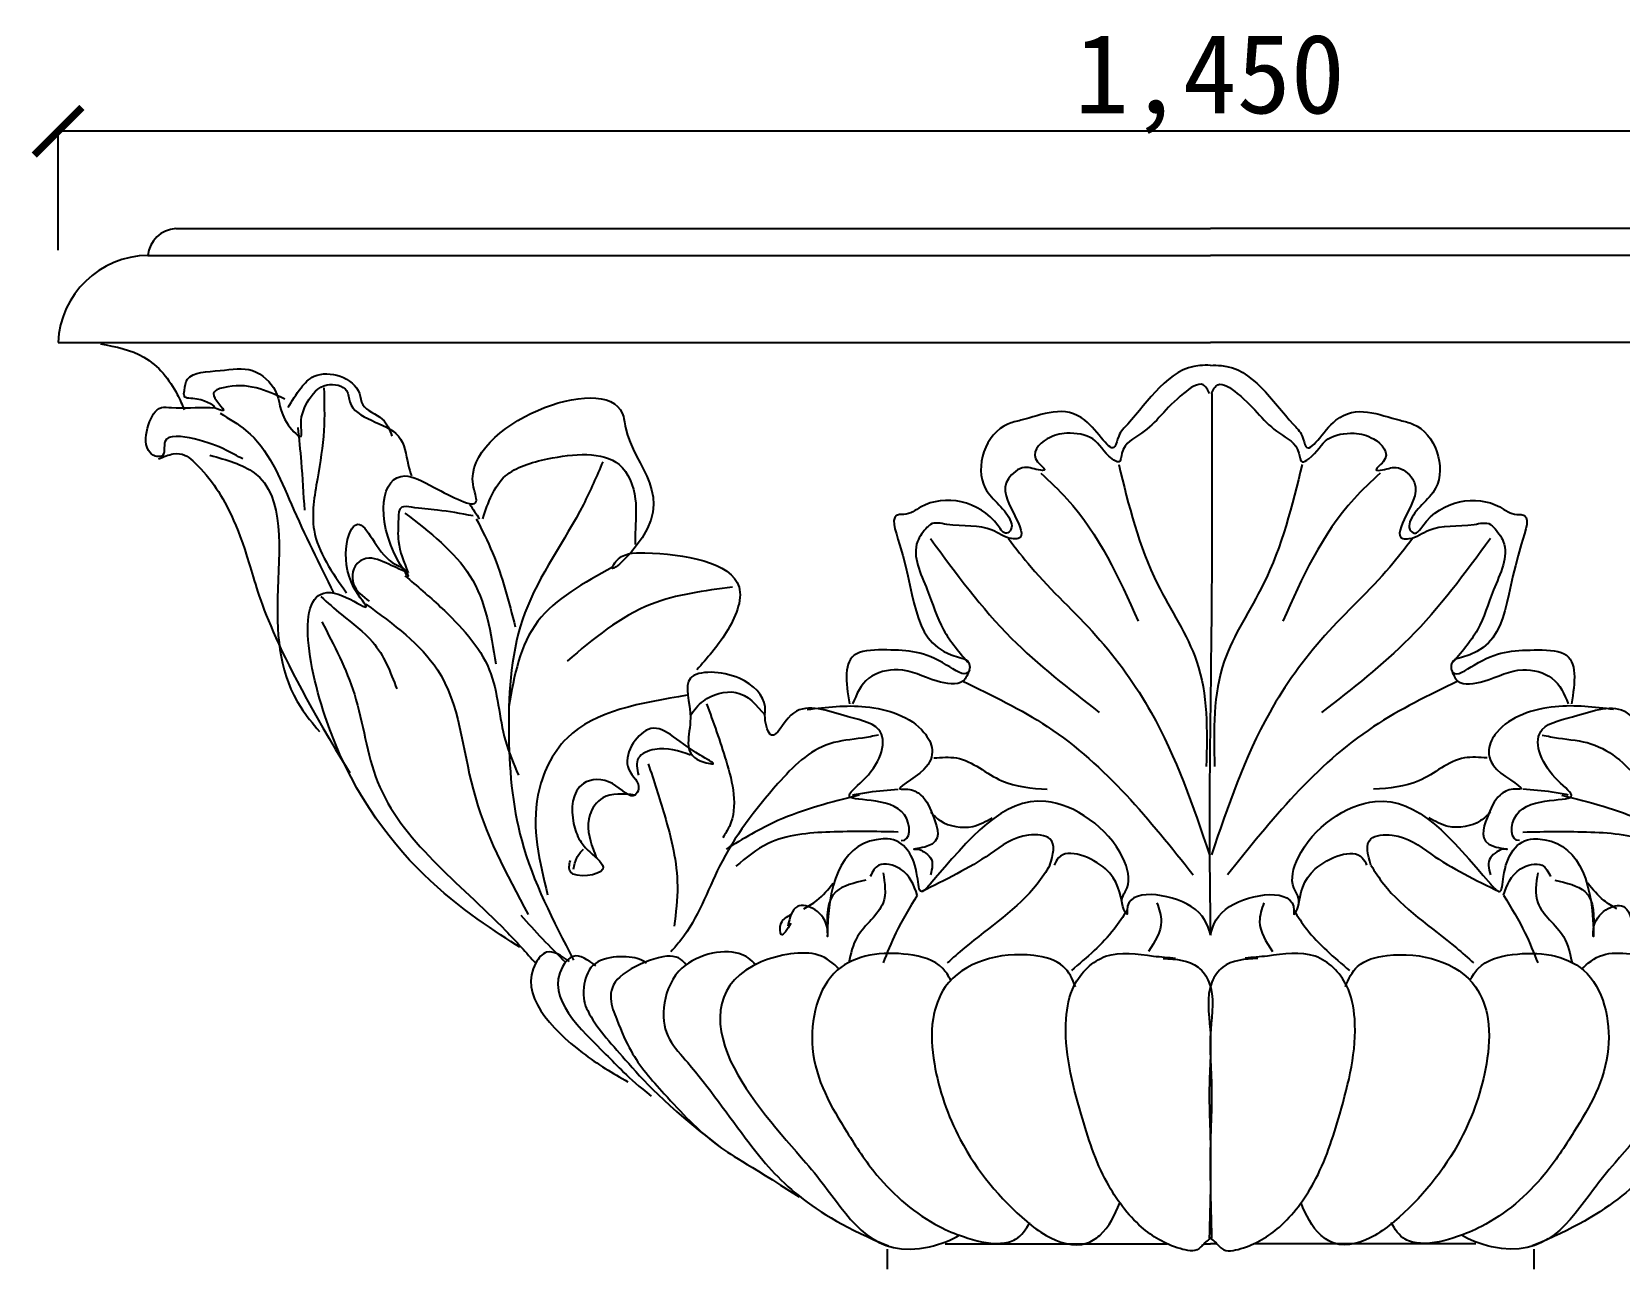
# Model space of a CAD drawing. Extents: x 3172 to 33391, y 13916 to 34175.
# Drawn here: x 6173 to 7172, y 19290 to 20065 of the extents above; entities that cross this region are included whole.
import ezdxf

# ---------------------------------------------------------------- set-up
doc = ezdxf.new("R2010")
doc.units = 0
doc.layers.get('0').update_dxf_attribs({"linetype": 'CONTINUOUS'})
doc.layers.get('DEFPOINTS').update_dxf_attribs({"linetype": 'CONTINUOUS'})
doc.dimstyles.new('ISO-25', dxfattribs={"dimtxt": 2.5, "dimasz": 2.5, "dimexe": 1.25, "dimexo": 0.625, "dimtad": 1, "dimdec": 4, "dimdsep": 46, "dimlunit": 6, "dimtxsty": 'Standard', "dimcen": 2.5, "dimadec": 0, "dimazin": 0, "dimtfac": 1, "dimtdec": 4, "dimtmove": 0, "dimatfit": 3, "dimfxl": 1, "dimtolj": 1, "dimtzin": 0, "dimarcsym": 0})

# ---------------------------------------------------------------- blocks, each defined once
blk = doc.blocks.new('_ARCHTICK')
at = {"color": 0, "linetype": 'ByBlock', "const_width": 0.15}
blk.add_lwpolyline([(-0.5, -0.5), (0.5, 0.5)], dxfattribs=at)
blk = doc.blocks.new('*D219')
at = {"color": 0, "linetype": 'ByBlock'}
for p, q in [((14446.98, 21926.6), (14446.98, 22002.77)), ((15896.98, 22001.52), (14446.98, 22001.52)), ((15896.98, 21926.6), (15896.98, 22002.77))]:
    blk.add_line(p, q, dxfattribs=at)
at = {"layer": 'DEFPOINTS', "color": 0, "linetype": 'ByBlock'}
for p in [(14446.98, 22001.52), (14446.98, 21925.97), (15896.98, 21925.97)]:
    blk.add_point(p, dxfattribs=at)
at = {"color": 0, "linetype": 'ByBlock', "xscale": 30, "yscale": 30, "zscale": 30, "rotation": 180}
blk.add_blockref('_ARCHTICK', (14446.98, 22001.52), dxfattribs=at)
at = {"color": 0, "linetype": 'ByBlock', "xscale": 30, "yscale": 30, "zscale": 30}
blk.add_blockref('_ARCHTICK', (15896.98, 22001.52), dxfattribs=at)
at = {"color": 0, "linetype": 'ByBlock', "insert": (15171.98, 22031.31), "char_height": 50, "attachment_point": 5}
blk.add_mtext('\\A1;1,450', dxfattribs=at)

msp = doc.modelspace()

# ---------------------------------------------------------------- linework, layer by layer
for p, q in [((6263.70522, 19941.47836), (6915.00895, 19941.61846)), ((7566.31269, 19941.47836), (6915.00895, 19941.61846)), ((6246.13308, 19924.63706), (6915.00895, 19924.63706)), ((7583.88483, 19924.63706), (6915.00895, 19924.63706)), ((6189.55758, 19869.82325), (6915.00895, 19869.82325)), ((7640.47732, 19869.82325), (6915.00895, 19869.82325)), ((6711.42012, 19299.24179), (6711.42012, 19286.59115)), ((6748.01815, 19302.54002), (6887.76609, 19302.54002)), ((6911.16075, 19302.54002), (6915.00895, 19302.54002)), ((6911.16075, 19302.54002), (6915.00895, 19302.54002)), ((6918.85716, 19302.54002), (6915.00895, 19302.54002)), ((6918.85716, 19302.54002), (6915.00895, 19302.54002)), ((7081.99976, 19302.54002), (6942.25182, 19302.54002)), ((7118.59779, 19299.24179), (7118.59779, 19286.59115))]:
    msp.add_line(p, q)
for centre, radius, start, end in [((6264.75563, 19922.79437), 18.7135, 93.2177798, 174.34900751), ((6246.9919, 19867.12902), 57.51445, 90.85558526, 177.31503727)]:
    msp.add_arc(centre, radius, start, end)
msp.add_spline([(6216.20389, 19868.99331), (6243.59387, 19860.58926), (6264.58859, 19837.16846), (6268.98272, 19827.4098)], degree=3)
for points, knots in [([(6305.80967, 19796.53859), (6302.35895, 19798.41291), (6292.53368, 19803.74965), (6279.10695, 19808.93489), (6253.1333, 19813.15003), (6258.00391, 19797.699), (6249.64189, 19797.95127), (6243.44549, 19804.99316), (6245.3622, 19816.52689), (6251.29277, 19829.87072), (6267.57184, 19827.91418), (6276.72673, 19829.23491), (6291.52142, 19828.5226), (6277.80959, 19835.90471), (6268.2506, 19833.92547), (6269.26382, 19841.1067), (6270.72928, 19851.38386), (6292.27668, 19851.38925), (6312.35332, 19855.53167), (6330.73986, 19837.77518), (6327.49467, 19824.29627), (6343.84698, 19807.03566), (6341.54022, 19821.5554), (6345.32204, 19831.49845), (6355.72853, 19845.77356), (6372.68396, 19841.81664), (6372.19842, 19821.76621), (6407.00228, 19818.79033), (6408.7037, 19796.45722), (6411.28252, 19788.13712), (6412.01261, 19785.78162)], [0, 0, 0, 0, 9.838417282, 28.012975677, 43.295341969, 51.89343413, 55.268777737, 60.040112693, 75.215603434, 87.378066869, 92.441089513, 112.693172855, 114.380844659, 124.219259979, 131.177350958, 134.549682234, 141.502286714, 159.120813638, 175.99754614, 192.697201372, 214.027608924, 223.570268325, 228.628765239, 244.175101769, 258.489093429, 269.161921776, 276.114526256, 308.522374621, 326.127765352, 333.080369832, 333.080369832, 333.080369832, 333.080369832]), ([(6334.40277, 19828.80953), (6336.8897, 19833.0489), (6341.12197, 19840.26348), (6351.07357, 19850.9157), (6368.24669, 19850.1086), (6380.02451, 19840.89286), (6380.31145, 19827.58786), (6395.20542, 19823.43301), (6398.31974, 19814.84743), (6399.75843, 19810.88123)], [0, 0, 0, 0, 13.597295646, 23.139955048, 36.64133671, 50.955328371, 57.90793285, 71.084259158, 82.397426814, 82.397426814, 82.397426814, 82.397426814]), ([(6480.32459, 19489.17861), (6452.07666, 19507.57034), (6359.37493, 19561.23556), (6336.75428, 19732.94473), (6389.893, 19697.96525), (6363.98573, 19725.20319), (6377.20935, 19776.25166), (6392.51758, 19731.92402), (6407.6502, 19728.2092), (6411.85889, 19719.23474), (6387.77009, 19754.3789), (6394.7298, 19794.84831), (6426.95072, 19778.43334), (6457.84058, 19761.61531), (6434.76463, 19813.87978), (6542.44308, 19855.73536), (6548.84074, 19792.73564), (6585.96794, 19769.92439), (6535.31768, 19722.6564), (6543.12176, 19737.14116), (6574.41097, 19738.55049), (6629.68305, 19728.81632), (6611.28816, 19685.79603), (6598.14973, 19671.08441), (6591.71823, 19663.88281)], [0, 0, 0, 0, 154.898220457, 222.885654733, 236.489124306, 249.939739106, 287.162605419, 317.194186285, 323.277503085, 327.048557891, 336.882834124, 387.580297758, 404.199504654, 427.703372083, 437.960168728, 526.299575416, 534.897662417, 605.897383968, 622.5970392, 626.368094006, 642.377339958, 695.337569762, 723.147993137, 749.816342402, 749.816342402, 749.816342402, 749.816342402]), ([(6915.00895, 19855.38124), (6912.72902, 19855.46639), (6889.7154, 19855.93986), (6873.94638, 19828.87856), (6856.88724, 19812.37391), (6854.12658, 19795.68273), (6832.9352, 19835.60194), (6805.87413, 19822.86404), (6774.51015, 19816.26722), (6762.16464, 19778.4285), (6788.33613, 19764.22864), (6790.41386, 19752.48648), (6785.48089, 19747.90412), (6772.72746, 19770.14335), (6742.38034, 19775.32692), (6725.45859, 19761.13811), (6712.43647, 19762.33362), (6731.83783, 19711.99544), (6726.6368, 19677.41151), (6764.13272, 19670.02864), (6763.25226, 19656.99721), (6738.34461, 19675.18006), (6720.15378, 19676.40396), (6682.50379, 19676.34001), (6685.64871, 19655.81648), (6687.70935, 19642.36886)], [1.108560165, 1.108560165, 1.108560165, 1.108560165, 6.678471765, 57.703157895, 66.271540066, 72.769821321, 94.797806156, 128.19015775, 135.229256294, 174.980470825, 199.045147802, 203.493483754, 206.640335807, 212.934045029, 254.519426647, 264.473321607, 266.699481273, 284.49282508, 358.237972623, 363.214920103, 369.887424031, 381.874168467, 414.285313006, 430.02633594, 459.941830437, 459.941830437, 459.941830437, 459.941830437]), ([(6915.00895, 19855.38124), (6917.28888, 19855.46639), (6940.3025, 19855.93986), (6956.07153, 19828.87856), (6973.13067, 19812.37391), (6975.89132, 19795.68273), (6997.08271, 19835.60194), (7024.14378, 19822.86404), (7055.50776, 19816.26722), (7067.85326, 19778.4285), (7041.68178, 19764.22864), (7039.60404, 19752.48648), (7044.53702, 19747.90412), (7057.29045, 19770.14335), (7087.63757, 19775.32692), (7104.55932, 19761.13811), (7117.58144, 19762.33362), (7098.18008, 19711.99544), (7103.38111, 19677.41151), (7065.88519, 19670.02864), (7066.76565, 19656.99721), (7091.6733, 19675.18006), (7109.86413, 19676.40396), (7147.51412, 19676.34001), (7144.3692, 19655.81648), (7142.30856, 19642.36886)], [1.108560165, 1.108560165, 1.108560165, 1.108560165, 6.678471765, 57.703157895, 66.271540066, 72.769821321, 94.797806156, 128.19015775, 135.229256294, 174.980470825, 199.045147802, 203.493483754, 206.640335807, 212.934045029, 254.519426647, 264.473321607, 266.699481273, 284.49282508, 358.237972623, 363.214920103, 369.887424031, 381.874168467, 414.285313006, 430.02633594, 459.941830437, 459.941830437, 459.941830437, 459.941830437]), ([(6332.36041, 19834.18801), (6320.54915, 19839.62535), (6306.54511, 19846.07213), (6282.34413, 19837.80472), (6298.74705, 19824.51546), (6290.17564, 19827.76728), (6287.42839, 19828.80953)], [0, 0, 0, 0, 32.767453827, 38.850770627, 50.163935046, 55.500345788, 55.500345788, 55.500345788, 55.500345788]), ([(6356.86877, 19841.35933), (6357.1423, 19832.36577), (6357.72797, 19813.10908), (6352.76871, 19783.67512), (6346.37118, 19747.28866), (6362.13575, 19725.02673), (6371.16533, 19712.27562)], [0, 0, 0, 0, 25.292488383, 54.155350864, 84.553221589, 125.307503233, 125.307503233, 125.307503233, 125.307503233]), ([(6914.43422, 19837.77367), (6913.24427, 19840.05149), (6909.83941, 19846.56909), (6888.1057, 19831.18335), (6878.96021, 19815.03714), (6858.92778, 19805.88451), (6858.60633, 19793.12025), (6847.72091, 19799.56435), (6843.99007, 19810.62152), (6825.31408, 19813.81501), (6810.95857, 19809.99052), (6799.36638, 19798.23107), (6812.83024, 19789.11146), (6804.80166, 19789.47284), (6797.34044, 19793.52971), (6781.56166, 19780.30571), (6789.29123, 19766.3596), (6799.13796, 19745.79066), (6786.06075, 19746.29972), (6774.05546, 19756.07581), (6756.0881, 19753.03622), (6740.3621, 19757.19481), (6734.67957, 19751.4536), (6725.0904, 19738.81683), (6737.53307, 19715.0259), (6744.9132, 19688.57906), (6757.23245, 19674.42519), (6763.29926, 19667.45488)], [0, 0, 0, 0, 6.081228124, 17.400467682, 49.627956137, 65.179527328, 70.512131358, 74.285206897, 89.836780984, 103.752955926, 114.425791135, 128.833987404, 134.915215528, 136.602887331, 145.208070627, 156.010685955, 178.189194292, 191.783683171, 195.159026778, 206.478259867, 230.345146221, 238.783512472, 241.169176043, 251.003455999, 280.111982295, 305.181172917, 329.506096614, 329.506096614, 329.506096614, 329.506096614]), ([(6915.58369, 19837.77367), (6916.77364, 19840.05149), (6920.1785, 19846.56909), (6941.9122, 19831.18335), (6951.05769, 19815.03714), (6971.09013, 19805.88451), (6971.41158, 19793.12025), (6982.29699, 19799.56435), (6986.02784, 19810.62152), (7004.70383, 19813.81501), (7019.05934, 19809.99052), (7030.65152, 19798.23107), (7017.18766, 19789.11146), (7025.21625, 19789.47284), (7032.67746, 19793.52971), (7048.45625, 19780.30571), (7040.72668, 19766.3596), (7030.87995, 19745.79066), (7043.95716, 19746.29972), (7055.96245, 19756.07581), (7073.92981, 19753.03622), (7089.65581, 19757.19481), (7095.33834, 19751.4536), (7104.92751, 19738.81683), (7092.48484, 19715.0259), (7085.1047, 19688.57906), (7072.78545, 19674.42519), (7066.71864, 19667.45488)], [0, 0, 0, 0, 6.081228124, 17.400467682, 49.627956137, 65.179527328, 70.512131358, 74.285206897, 89.836780984, 103.752955926, 114.425791135, 128.833987404, 134.915215528, 136.602887331, 145.208070627, 156.010685955, 178.189194292, 191.783683171, 195.159026778, 206.478259867, 230.345146221, 238.783512472, 241.169176043, 251.003455999, 280.111982295, 305.181172917, 329.506096614, 329.506096614, 329.506096614, 329.506096614]), ([(6915.80422, 19837.77499), (6915.79826, 19825.24567), (6915.7797, 19786.23568), (6916.16387, 19689.4207), (6913.70355, 19588.26107), (6914.76833, 19513.58372), (6915.00895, 19496.70798)], [0, 0, 0, 0, 35.351701529, 110.067388041, 273.164043801, 320.781697896, 320.781697896, 320.781697896, 320.781697896]), ([(6291.51312, 19825.22386), (6297.24755, 19821.86274), (6319.90927, 19808.58001), (6336.86221, 19764.53949), (6353.917, 19730.43217), (6362.99587, 19712.27562)], [0, 0, 0, 0, 16.871308965, 66.673201045, 123.362046369, 123.362046369, 123.362046369, 123.362046369]), ([(6340.52987, 19816.25972), (6341.25195, 19809.09098), (6342.99521, 19791.78415), (6344.0164, 19774.4322), (6344.61459, 19764.26767)], [0, 0, 0, 0, 20.304251942, 49.018710359, 49.018710359, 49.018710359, 49.018710359]), ([(6252.7082, 19796.53859), (6256.00432, 19797.84309), (6266.03408, 19801.81254), (6276.07043, 19794.6857), (6290.68062, 19777.75842), (6308.27108, 19744.48343), (6322.72039, 19681.07254), (6373.261, 19598.90203)], [0, 0, 0, 0, 9.087280614, 27.651692152, 54.320041417, 99.230414353, 136.257649562, 136.257649562, 136.257649562, 136.257649562]), ([(6285.15541, 19798.82928), (6295.49681, 19795.95981), (6334.84964, 19785.04043), (6324.2215, 19709.11944), (6330.19006, 19653.65029), (6349.92085, 19630.0377), (6354.07646, 19625.06452)], [0, 0, 0, 0, 27.045379357, 102.917565469, 169.769603395, 187.606384951, 187.606384951, 187.606384951, 187.606384951]), ([(6456.92218, 19758.90276), (6460.32279, 19769.0817), (6466.66651, 19788.07021), (6502.00297, 19798.89106), (6543.35411, 19802.40588), (6554.7712, 19771.62361), (6552.78905, 19754.74809), (6552.88846, 19745.16346), (6552.91331, 19742.7673)], [0, 0, 0, 0, 27.91547743, 52.075494399, 89.357146511, 111.280203684, 131.514195153, 138.258857705, 138.258857705, 138.258857705, 138.258857705]), ([(6532.48967, 19794.75935), (6528.62089, 19785.72441), (6514.68249, 19753.17348), (6476.47842, 19702.23844), (6471.49612, 19627.28869), (6477.35088, 19551.92131), (6501.31071, 19505.7016), (6514.10839, 19481.01422)], [0, 0, 0, 0, 27.244206022, 98.155040313, 167.800933373, 233.906991812, 309.699315107, 309.699315107, 309.699315107, 309.699315107]), ([(6857.24802, 19792.95294), (6863.52843, 19767.31389), (6874.05738, 19724.33062), (6913.92494, 19666.41363), (6912.94016, 19625.6238), (6912.39186, 19602.91303)], [0, 0, 0, 0, 73.657807471, 123.485580395, 186.078824574, 186.078824574, 186.078824574, 186.078824574]), ([(6972.76989, 19792.95294), (6966.48948, 19767.31389), (6955.96052, 19724.33062), (6916.09296, 19666.41363), (6917.07775, 19625.6238), (6917.62605, 19602.91303)], [0, 0, 0, 0, 73.657807471, 123.485580395, 186.078824574, 186.078824574, 186.078824574, 186.078824574]), ([(6808.23128, 19787.57445), (6813.8484, 19782.29867), (6841.99212, 19755.86517), (6857.27199, 19721.69643), (6869.5022, 19694.34732)], [0, 0, 0, 0, 20.312139752, 101.770981305, 101.770981305, 101.770981305, 101.770981305]), ([(7021.78663, 19787.57445), (7016.16951, 19782.29867), (6988.02578, 19755.86517), (6972.74591, 19721.69643), (6960.5157, 19694.34732)], [0, 0, 0, 0, 20.312139752, 101.770981305, 101.770981305, 101.770981305, 101.770981305]), ([(6450.7951, 19760.69559), (6443.17463, 19762.07796), (6430.05888, 19764.45717), (6416.25218, 19765.28493), (6403.93507, 19767.40218), (6403.86404, 19755.49897), (6402.7215, 19742.90892), (6407.27298, 19731.5276), (6409.94781, 19724.83901)], [0, 0, 0, 0, 18.868227103, 32.474492621, 37.537515264, 44.490119744, 57.979448662, 77.205884282, 77.205884282, 77.205884282, 77.205884282]), ([(6407.90544, 19762.48842), (6423.58151, 19750.31941), (6456.13172, 19725.05134), (6462.0326, 19687.12804), (6465.09164, 19667.46847)], [0, 0, 0, 0, 50.153603832, 104.140265473, 104.140265473, 104.140265473, 104.140265473]), ([(6452.83746, 19758.90276), (6456.42097, 19751.78534), (6467.42618, 19729.92724), (6473.35055, 19706.54427), (6477.34583, 19690.77525)], [0, 0, 0, 0, 21.923057172, 67.327209648, 67.327209648, 67.327209648, 67.327209648]), ([(6738.79089, 19746.33938), (6754.72352, 19724.59761), (6784.5432, 19683.90549), (6825.7867, 19651.88756), (6844.99384, 19636.97679)], [0, 0, 0, 0, 72.546653403, 135.779088909, 135.779088909, 135.779088909, 135.779088909]), ([(6787.80764, 19746.33938), (6792.4636, 19740.28786), (6809.03673, 19718.7472), (6845.00122, 19686.36115), (6887.45413, 19626.89107), (6904.05922, 19577.9279), (6914.43422, 19547.33532)], [0, 0, 0, 0, 20.588329828, 73.285146916, 127.097798805, 216.712079078, 216.712079078, 216.712079078, 216.712079078]), ([(7042.21027, 19746.33938), (7037.5543, 19740.28786), (7020.98118, 19718.7472), (6985.01669, 19686.36115), (6942.56378, 19626.89107), (6925.95868, 19577.9279), (6915.58369, 19547.33532)], [0, 0, 0, 0, 20.588329828, 73.285146916, 127.097798805, 216.712079078, 216.712079078, 216.712079078, 216.712079078]), ([(7091.22702, 19746.33938), (7075.29439, 19724.59761), (7045.47471, 19683.90549), (7004.23121, 19651.88756), (6985.02407, 19636.97679)], [0, 0, 0, 0, 72.546653403, 135.779088909, 135.779088909, 135.779088909, 135.779088909]), ([(6409.94781, 19724.83901), (6405.95079, 19726.54549), (6397.6155, 19730.10415), (6386.62069, 19735.5382), (6375.23554, 19730.57944), (6372.83972, 19716.49077), (6381.32939, 19710.03574), (6385.43944, 19706.91071)], [0, 0, 0, 0, 11.319233089, 23.604849022, 27.377931031, 41.213262573, 54.19701187, 54.19701187, 54.19701187, 54.19701187]), ([(6538.61676, 19728.42467), (6520.56294, 19718.46799), (6483.56346, 19698.06278), (6476.74996, 19660.04375), (6473.2611, 19640.57603)], [0, 0, 0, 0, 50.329901627, 103.146064432, 103.146064432, 103.146064432, 103.146064432]), ([(6407.90544, 19723.04618), (6415.45909, 19716.61017), (6435.93982, 19699.15976), (6466.49635, 19666.29399), (6467.15913, 19625.99588), (6476.3427, 19604.63269), (6479.3882, 19597.54812)], [0, 0, 0, 0, 26.24231733, 71.152690266, 114.143130432, 135.473537983, 135.473537983, 135.473537983, 135.473537983]), ([(6354.95369, 19709.95469), (6359.21542, 19706.0903), (6369.86974, 19696.42931), (6391.86832, 19680.72985), (6398.78854, 19662.32043), (6402.74612, 19651.79234)], [0, 0, 0, 0, 15.225233566, 38.06307866, 68.57053309, 68.57053309, 68.57053309, 68.57053309]), ([(6614.18423, 19715.87486), (6596.47403, 19713.56032), (6556.17438, 19708.29359), (6526.60077, 19683.2815), (6510.02366, 19669.2613)], [0, 0, 0, 0, 43.387834571, 98.729261225, 98.729261225, 98.729261225, 98.729261225]), ([(6383.39708, 19705.11788), (6400.65632, 19692.46811), (6441.45045, 19662.56896), (6445.59796, 19584.0655), (6471.84673, 19535.16402), (6485.51529, 19509.69948)], [0, 0, 0, 0, 53.689643155, 126.901412001, 206.446938721, 206.446938721, 206.446938721, 206.446938721]), ([(6355.54288, 19694.0188), (6363.3201, 19679.1869), (6380.04204, 19647.29661), (6388.08707, 19569.20369), (6450.58702, 19523.37807), (6484.2291, 19485.82756), (6490.45221, 19478.88147)], [0, 0, 0, 0, 47.002143707, 101.060040289, 215.75638787, 241.788329941, 241.788329941, 241.788329941, 241.788329941]), ([(6720.38718, 19556.31305), (6726.52227, 19555.83315), (6727.04835, 19587.49187), (6675.30116, 19577.75183), (6705.70876, 19600.0841), (6715.19898, 19628.57373), (6680.52551, 19634.89281), (6652.94672, 19646.15827), (6639.00058, 19615.27387), (6633.83782, 19632.62463), (6635.99212, 19645.49503), (6620.10291, 19662.60939), (6578.41823, 19664.39251), (6592.57635, 19632.45113), (6580.63211, 19608.4485), (6606.6153, 19603.24629), (6580.53381, 19616.35715), (6563.70643, 19638.8667), (6540.58167, 19603.53838), (6557.43486, 19592.22327), (6550.92702, 19580.44966), (6538.69163, 19596.31577), (6513.27811, 19594.32226), (6511.93711, 19571.21656), (6517.3176, 19556.60947), (6524.34537, 19548.45047), (6541.63164, 19535.58179), (6509.17937, 19531.47508), (6511.42663, 19541.04143), (6512.06602, 19543.76324)], [0, 0, 0, 0, 15.269045659, 46.292529688, 59.466731337, 88.915734064, 109.304848101, 136.30762589, 151.859192372, 162.524393194, 169.269059561, 190.870053934, 216.185152687, 239.791475433, 265.585740177, 272.543831157, 280.979485639, 311.95439892, 337.640879152, 350.484117516, 354.255172322, 367.858641895, 383.047702594, 407.190871371, 417.856072193, 426.289619649, 438.452079911, 455.412843414, 462.157505966, 462.157505966, 462.157505966, 462.157505966]), ([(6763.29926, 19663.86923), (6762.27161, 19661.07007), (6759.40432, 19653.26005), (6737.91945, 19656.7557), (6721.67362, 19666.67673), (6697.00876, 19660.08654), (6692.25007, 19648.42349), (6689.77415, 19642.35527)], [0, 0, 0, 0, 7.542113024, 21.043501918, 42.389166679, 58.398413836, 75.762213657, 75.762213657, 75.762213657, 75.762213657]), ([(7066.71864, 19663.86923), (7067.7463, 19661.07007), (7070.61359, 19653.26005), (7092.09845, 19656.7557), (7108.34429, 19666.67673), (7133.00915, 19660.08654), (7137.76784, 19648.42349), (7140.24376, 19642.35527)], [0, 0, 0, 0, 7.542113024, 21.043501918, 42.389166679, 58.398413836, 75.762213657, 75.762213657, 75.762213657, 75.762213657]), ([(7109.63073, 19556.31305), (7103.49564, 19555.83315), (7102.96956, 19587.49187), (7154.71674, 19577.75183), (7124.30915, 19600.0841), (7114.81893, 19628.57373), (7149.4924, 19634.89281), (7177.07119, 19646.15827), (7191.01733, 19615.27387), (7196.18008, 19632.62463), (7194.02578, 19645.49503), (7209.915, 19662.60939), (7251.59967, 19664.39251), (7237.44156, 19632.45113), (7249.3858, 19608.4485), (7223.40261, 19603.24629), (7249.4841, 19616.35715), (7266.31148, 19638.8667), (7289.43624, 19603.53838), (7272.58305, 19592.22327), (7279.09089, 19580.44966), (7291.32628, 19596.31577), (7316.7398, 19594.32226), (7318.0808, 19571.21656), (7312.70031, 19556.60947), (7305.67253, 19548.45047), (7288.38627, 19535.58179), (7320.83853, 19531.47508), (7318.59128, 19541.04143), (7317.95189, 19543.76324)], [0, 0, 0, 0, 15.269045659, 46.292529688, 59.466731337, 88.915734064, 109.304848101, 136.30762589, 151.859192372, 162.524393194, 169.269059561, 190.870053934, 216.185152687, 239.791475433, 265.585740177, 272.543831157, 280.979485639, 311.95439892, 337.640879152, 350.484117516, 354.255172322, 367.858641895, 383.047702594, 407.190871371, 417.856072193, 426.289619649, 438.452079911, 455.412843414, 462.157505966, 462.157505966, 462.157505966, 462.157505966]), ([(6587.63351, 19635.19754), (6590.01616, 19638.39925), (6596.28557, 19646.82383), (6619.1642, 19653.6601), (6629.22174, 19641.63655), (6634.60788, 19635.19754)], [0, 0, 0, 0, 10.800495644, 28.419029496, 48.733299347, 48.733299347, 48.733299347, 48.733299347]), ([(6759.21454, 19656.69791), (6777.54489, 19647.7877), (6837.15454, 19618.81202), (6876.7812, 19569.16544), (6904.2224, 19534.78551)], [0, 0, 0, 0, 51.509790929, 167.507985119, 167.507985119, 167.507985119, 167.507985119]), ([(7070.80337, 19656.69791), (7052.47301, 19647.7877), (6992.86336, 19618.81202), (6953.23671, 19569.16544), (6925.79551, 19534.78551)], [0, 0, 0, 0, 51.509790929, 167.507985119, 167.507985119, 167.507985119, 167.507985119]), ([(6585.59113, 19647.74734), (6556.58009, 19642.93338), (6511.64241, 19635.47663), (6484.32325, 19576.95837), (6492.64597, 19543.09544), (6497.76947, 19522.24929)], [0, 0, 0, 0, 67.371748076, 104.357821747, 163.590413141, 163.590413141, 163.590413141, 163.590413141]), ([(6597.84533, 19642.36886), (6602.0763, 19630.70059), (6610.97175, 19606.16851), (6618.63655, 19574.9883), (6609.53742, 19560.46808), (6608.05715, 19558.10588)], [0, 0, 0, 0, 35.210779382, 74.029296786, 81.571406398, 81.571406398, 81.571406398, 81.571406398]), ([(6661.15861, 19638.7832), (6673.28214, 19640.29019), (6698.93694, 19643.47917), (6735.67914, 19631.37801), (6745.05349, 19602.73893), (6713.19988, 19587.70298), (6726.63451, 19589.05066), (6735.9437, 19583.75855), (6740.64117, 19570.99734), (6747.60039, 19552.75553), (6725.39689, 19550.72916), (6731.77655, 19551.12738), (6734.9483, 19548.98459), (6741.23548, 19544.49508), (6739.7666, 19538.72203), (6738.76846, 19534.7991)], [0, 0, 0, 0, 30.424881498, 64.382588938, 86.302746046, 103.002396162, 106.377739769, 113.923897318, 129.008123191, 146.204300934, 153.162391913, 154.850063717, 158.623139257, 163.394471516, 173.511465343, 173.511465343, 173.511465343, 173.511465343]), ([(7168.8593, 19638.7832), (7156.73577, 19640.29019), (7131.08096, 19643.47917), (7094.33876, 19631.37801), (7084.96442, 19602.73893), (7116.81803, 19587.70298), (7103.3834, 19589.05066), (7094.07421, 19583.75855), (7089.37674, 19570.99734), (7082.41751, 19552.75553), (7104.62101, 19550.72916), (7098.24136, 19551.12738), (7095.06961, 19548.98459), (7088.78243, 19544.49508), (7090.25131, 19538.72203), (7091.24945, 19534.7991)], [0, 0, 0, 0, 30.424881498, 64.382588938, 86.302746046, 103.002396162, 106.377739769, 113.923897318, 129.008123191, 146.204300934, 153.162391913, 154.850063717, 158.623139257, 163.394471516, 173.511465343, 173.511465343, 173.511465343, 173.511465343]), ([(6706.09063, 19622.64773), (6702.70727, 19622.00975), (6692.55721, 19620.0958), (6666.97726, 19618.12729), (6635.78573, 19585.7793), (6604.82975, 19544.81803), (6591.58816, 19504.63003), (6577.47722, 19488.75316), (6575.37931, 19486.3927)], [0, 0, 0, 0, 8.605183295, 25.815549886, 61.682086963, 119.248778629, 167.540804237, 175.974348641, 175.974348641, 175.974348641, 175.974348641]), ([(7123.92728, 19622.64773), (7127.31064, 19622.00975), (7137.4607, 19620.0958), (7163.04065, 19618.12729), (7194.23217, 19585.7793), (7225.18816, 19544.81803), (7238.42975, 19504.63003), (7252.54068, 19488.75316), (7254.63859, 19486.3927)], [0, 0, 0, 0, 8.605183295, 25.815549886, 61.682086963, 119.248778629, 167.540804237, 175.974348641, 175.974348641, 175.974348641, 175.974348641]), ([(6587.63351, 19610.09793), (6580.36742, 19612.60825), (6569.3126, 19616.42753), (6552.27132, 19609.24195), (6554.0526, 19601.48217), (6554.95567, 19597.54812)], [0, 0, 0, 0, 18.868227784, 28.706645066, 38.823638894, 38.823638894, 38.823638894, 38.823638894]), ([(6740.83326, 19608.29152), (6745.72637, 19608.6907), (6761.88828, 19610.0092), (6781.29633, 19590.98886), (6802.39283, 19589.34406), (6812.316, 19588.57039)], [0, 0, 0, 0, 11.813709859, 39.020644616, 63.183502379, 63.183502379, 63.183502379, 63.183502379]), ([(7089.18465, 19608.29152), (7084.29154, 19608.6907), (7068.12963, 19610.0092), (7048.72158, 19590.98886), (7027.62508, 19589.34406), (7017.7019, 19588.57039)], [0, 0, 0, 0, 11.813709859, 39.020644616, 63.183502379, 63.183502379, 63.183502379, 63.183502379]), ([(6561.08277, 19604.71944), (6564.59354, 19594.01662), (6572.86204, 19568.80952), (6581.42335, 19534.37303), (6578.47368, 19510.89988), (6577.42168, 19502.52817)], [0, 0, 0, 0, 31.502195693, 74.193457049, 97.860031244, 97.860031244, 97.860031244, 97.860031244]), ([(6689.75171, 19584.99832), (6693.14735, 19585.64296), (6702.57347, 19587.43245), (6712.19154, 19588.1347), (6718.34482, 19588.58398)], [0, 0, 0, 0, 8.605190387, 23.887556679, 23.887556679, 23.887556679, 23.887556679]), ([(7140.2662, 19584.99832), (7136.87056, 19585.64296), (7127.44444, 19587.43245), (7117.82637, 19588.1347), (7111.67309, 19588.58398)], [0, 0, 0, 0, 8.605190387, 23.887556679, 23.887556679, 23.887556679, 23.887556679]), ([(6552.91331, 19584.99832), (6545.43117, 19585.67066), (6532.58363, 19586.82514), (6520.90097, 19569.71995), (6524.3683, 19555.9002), (6527.70987, 19547.33722), (6528.40494, 19545.55607)], [0, 0, 0, 0, 16.960756307, 29.123219742, 49.427471684, 54.760072095, 54.760072095, 54.760072095, 54.760072095]), ([(6693.83644, 19584.99832), (6676.3261, 19580.5083), (6646.38341, 19572.83036), (6620.74478, 19557.35853), (6610.09951, 19550.93456)], [0, 0, 0, 0, 44.838006981, 76.672975211, 76.672975211, 76.672975211, 76.672975211]), ([(6915.00895, 19496.70798), (6913.57603, 19503.55521), (6905.45207, 19520.87827), (6860.5534, 19527.43947), (6862.91797, 19508.00044), (6856.79327, 19519.15651), (6865.81255, 19527.60767), (6857.87061, 19559.36776), (6798.10835, 19601.09784), (6762.02201, 19555.76471), (6731.43862, 19520.81704), (6730.61483, 19543.86157), (6721.90479, 19557.52842), (6684.86933, 19557.11835), (6674.13139, 19530.99404), (6673.79919, 19493.44608), (6675.12158, 19509.6093), (6653.61859, 19521.63343), (6650.20365, 19507.79358), (6648.90443, 19502.52817)], [9.509637724, 9.509637724, 9.509637724, 9.509637724, 28.918013275, 62.384355593, 64.608523569, 69.58280215, 80.924267412, 98.856332945, 150.997761784, 228.503055953, 234.796765175, 243.967731629, 271.125146793, 273.351306459, 334.071593201, 338.519932968, 342.968272735, 363.484664716, 376.083431035, 376.083431035, 376.083431035, 376.083431035]), ([(6915.00895, 19496.70798), (6916.44187, 19503.55521), (6924.56584, 19520.87827), (6969.46451, 19527.43947), (6967.09994, 19508.00044), (6973.22464, 19519.15651), (6964.20536, 19527.60767), (6972.1473, 19559.36776), (7031.90955, 19601.09784), (7067.99589, 19555.76471), (7098.57929, 19520.81704), (7099.40308, 19543.86157), (7108.11312, 19557.52842), (7145.14857, 19557.11835), (7155.88651, 19530.99404), (7156.21872, 19493.44608), (7154.89633, 19509.6093), (7176.39932, 19521.63343), (7179.81426, 19507.79358), (7181.11348, 19502.52817)], [9.509637724, 9.509637724, 9.509637724, 9.509637724, 28.918013275, 62.384355593, 64.608523569, 69.58280215, 80.924267412, 98.856332945, 150.997761784, 228.503055953, 234.796765175, 243.967731629, 271.125146793, 273.351306459, 334.071593201, 338.519932968, 342.968272735, 363.484664716, 376.083431035, 376.083431035, 376.083431035, 376.083431035]), ([(7136.18146, 19584.99832), (7153.69181, 19580.5083), (7183.63449, 19572.83036), (7209.27312, 19557.35853), (7219.9184, 19550.93456)], [0, 0, 0, 0, 44.838006981, 76.672975211, 76.672975211, 76.672975211, 76.672975211]), ([(6738.79089, 19574.22776), (6740.69131, 19572.30278), (6747.16164, 19565.74885), (6763.86707, 19562.88044), (6773.69611, 19568.43737), (6777.59582, 19570.6421)], [0, 0, 0, 0, 7.15699583, 24.367362421, 35.686601979, 35.686601979, 35.686601979, 35.686601979]), ([(7091.22702, 19574.22776), (7089.3266, 19572.30278), (7082.85627, 19565.74885), (7066.15084, 19562.88044), (7056.3218, 19568.43737), (7052.42209, 19570.6421)], [0, 0, 0, 0, 7.15699583, 24.367362421, 35.686601979, 35.686601979, 35.686601979, 35.686601979]), ([(6718.34482, 19561.69154), (6704.20075, 19561.97201), (6676.97964, 19562.51179), (6638.90517, 19559.11886), (6622.67553, 19545.56376), (6616.2266, 19540.17758)], [0, 0, 0, 0, 35.44114404, 68.208591576, 89.813822231, 89.813822231, 89.813822231, 89.813822231]), ([(6813.99875, 19540.80035), (6815.88207, 19547.45438), (6819.13844, 19558.95959), (6793.89707, 19561.39649), (6770.97798, 19542.57803), (6748.02675, 19531.44739), (6733.1782, 19524.2463)], [0, 0, 0, 0, 15.569179647, 26.920006605, 49.834869592, 91.827372701, 91.827372701, 91.827372701, 91.827372701]), ([(7016.01916, 19540.80035), (7014.13583, 19547.45438), (7010.87946, 19558.95959), (7036.12084, 19561.39649), (7059.03993, 19542.57803), (7081.99116, 19531.44739), (7096.83971, 19524.2463)], [0, 0, 0, 0, 15.569179647, 26.920006605, 49.834869592, 91.827372701, 91.827372701, 91.827372701, 91.827372701]), ([(7111.67309, 19561.69154), (7125.81716, 19561.97201), (7153.03826, 19562.51179), (7191.11274, 19559.11886), (7207.34238, 19545.56376), (7213.7913, 19540.17758)], [0, 0, 0, 0, 35.44114404, 68.208591576, 89.813822231, 89.813822231, 89.813822231, 89.813822231]), ([(6514.10839, 19538.38475), (6514.55557, 19540.86607), (6515.39388, 19545.51771), (6518.69518, 19549.21125), (6520.23548, 19550.93456)], [0, 0, 0, 0, 6.95260448, 13.033832604, 13.033832604, 13.033832604, 13.033832604]), ([(6859.79706, 19514.78684), (6858.33308, 19523.08943), (6855.31819, 19540.18759), (6822.1943, 19553.13121), (6817.46737, 19542.53652), (6816.69276, 19540.80035)], [0, 0, 0, 0, 23.957979453, 49.33849951, 54.312784739, 54.312784739, 54.312784739, 54.312784739]), ([(6970.22085, 19514.78684), (6971.68483, 19523.08943), (6974.69971, 19540.18759), (7007.82361, 19553.13121), (7012.55054, 19542.53652), (7013.32514, 19540.80035)], [0, 0, 0, 0, 23.957979453, 49.33849951, 54.312784739, 54.312784739, 54.312784739, 54.312784739]), ([(6730.48418, 19521.88143), (6728.32216, 19528.16509), (6724.79187, 19538.42541), (6705.72363, 19543.69456), (6702.2771, 19536.6307), (6700.84998, 19533.70576)], [0, 0, 0, 0, 17.93576227, 29.286589228, 37.308147162, 37.308147162, 37.308147162, 37.308147162]), ([(6813.99875, 19540.80035), (6811.42221, 19536.77825), (6798.22006, 19516.16914), (6771.51265, 19499.21319), (6752.88956, 19482.49776), (6749.34231, 19479.31387)], [0, 0, 0, 0, 12.97208791, 66.468626669, 79.056050229, 79.056050229, 79.056050229, 79.056050229]), ([(7016.01916, 19540.80035), (7018.5957, 19536.77825), (7031.79785, 19516.16914), (7058.50526, 19499.21319), (7077.12835, 19482.49776), (7080.6756, 19479.31387)], [0, 0, 0, 0, 12.97208791, 66.468626669, 79.056050229, 79.056050229, 79.056050229, 79.056050229]), ([(7099.53373, 19521.88143), (7101.69575, 19528.16509), (7105.22603, 19538.42541), (7124.29428, 19543.69456), (7127.74081, 19536.6307), (7129.16792, 19533.70576)], [0, 0, 0, 0, 17.93576227, 29.286589228, 37.308147162, 37.308147162, 37.308147162, 37.308147162]), ([(6659.11625, 19513.28514), (6661.94549, 19514.97977), (6669.19325, 19519.32095), (6674.35234, 19525.59544), (6677.49753, 19529.42061)], [0, 0, 0, 0, 8.435654482, 21.609859061, 21.609859061, 21.609859061, 21.609859061]), ([(6698.15596, 19531.34089), (6690.84402, 19529.69472), (6672.80557, 19525.63365), (6673.49803, 19508.45062), (6673.9098, 19498.23279)], [0, 0, 0, 0, 16.951554162, 41.819223436, 41.819223436, 41.819223436, 41.819223436]), ([(6708.93204, 19536.07062), (6709.9981, 19529.46089), (6712.50595, 19513.91181), (6691.43819, 19499.33367), (6688.54403, 19485.05664), (6687.37989, 19479.31387)], [0, 0, 0, 0, 17.793343808, 41.858024799, 58.05130486, 58.05130486, 58.05130486, 58.05130486]), ([(7121.08587, 19536.07062), (7120.01981, 19529.46089), (7117.51196, 19513.91181), (7138.57971, 19499.33367), (7141.47387, 19485.05664), (7142.63802, 19479.31387)], [0, 0, 0, 0, 17.793343808, 41.858024799, 58.05130486, 58.05130486, 58.05130486, 58.05130486]), ([(7131.86195, 19531.34089), (7139.17389, 19529.69472), (7157.21233, 19525.63365), (7156.51988, 19508.45062), (7156.10811, 19498.23279)], [0, 0, 0, 0, 16.951554162, 41.819223436, 41.819223436, 41.819223436, 41.819223436]), ([(7170.90166, 19513.28514), (7168.07242, 19514.97977), (7160.82466, 19519.32095), (7155.66556, 19525.59544), (7152.52038, 19529.42061)], [0, 0, 0, 0, 8.435654482, 21.609859061, 21.609859061, 21.609859061, 21.609859061]), ([(6730.48418, 19521.88143), (6725.72079, 19514.10338), (6717.31746, 19500.38175), (6711.46643, 19485.68139), (6708.93204, 19479.31387)], [0, 0, 0, 0, 24.871406025, 43.87679927, 43.87679927, 43.87679927, 43.87679927]), ([(7099.53373, 19521.88143), (7104.29712, 19514.10338), (7112.70045, 19500.38175), (7118.55147, 19485.68139), (7121.08587, 19479.31387)], [0, 0, 0, 0, 24.871406025, 43.87679927, 43.87679927, 43.87679927, 43.87679927]), ([(6650.94679, 19504.321), (6648.47613, 19500.28848), (6644.02959, 19493.03099), (6643.61061, 19505.83172), (6648.45352, 19508.38499), (6650.94679, 19509.69948)], [0, 0, 0, 0, 8.433543114, 15.17820948, 22.335200194, 22.335200194, 22.335200194, 22.335200194]), ([(6862.49107, 19512.42198), (6859.91363, 19508.40435), (6850.76387, 19494.14203), (6837.20689, 19482.75995), (6827.46884, 19474.58414)], [0, 0, 0, 0, 12.972087457, 46.050102863, 46.050102863, 46.050102863, 46.050102863]), ([(6881.34921, 19517.15171), (6882.71543, 19513.17697), (6886.37109, 19502.54161), (6879.96999, 19492.62129), (6875.96117, 19486.40847)], [0, 0, 0, 0, 11.341469003, 30.346864789, 30.346864789, 30.346864789, 30.346864789]), ([(6948.6687, 19517.15171), (6947.30248, 19513.17697), (6943.64682, 19502.54161), (6950.04791, 19492.62129), (6954.05674, 19486.40847)], [0, 0, 0, 0, 11.341469003, 30.346864789, 30.346864789, 30.346864789, 30.346864789]), ([(6967.52683, 19512.42198), (6970.10428, 19508.40435), (6979.25403, 19494.14203), (6992.81102, 19482.75995), (7002.54907, 19474.58414)], [0, 0, 0, 0, 12.972087457, 46.050102863, 46.050102863, 46.050102863, 46.050102863]), ([(6628.73271, 19478.38368), (6625.8704, 19481.35116), (6614.76457, 19490.04582), (6579.0856, 19482.0906), (6565.21507, 19438.12229), (6590.64438, 19413.77062), (6629.12644, 19357.3986), (6661.17236, 19322.0196), (6712.43858, 19301.22554)], [5.69934258, 5.69934258, 5.69934258, 5.69934258, 16.898327852, 43.832032012, 60.488499477, 98.577850249, 156.807849884, 237.335610366, 237.335610366, 237.335610366, 237.335610366]), ([(7201.2852, 19478.38368), (7204.14751, 19481.35116), (7215.25334, 19490.04582), (7250.9323, 19482.0906), (7264.80283, 19438.12229), (7239.37352, 19413.77062), (7200.89147, 19357.3986), (7168.84555, 19322.0196), (7117.57933, 19301.22554)], [5.69934258, 5.69934258, 5.69934258, 5.69934258, 16.898327852, 43.832032012, 60.488499477, 98.577850249, 156.807849884, 237.335610366, 237.335610366, 237.335610366, 237.335610366]), ([(6511.42024, 19480.12249), (6506.38796, 19483.74255), (6498.13153, 19489.68197), (6475.91263, 19462.72796), (6510.69589, 19426.84628), (6538.5619, 19409.81193), (6548.31501, 19404.5706)], [0, 0, 0, 0, 13.053206449, 21.416304799, 78.022532111, 105.842298934, 105.842298934, 105.842298934, 105.842298934]), ([(6528.13985, 19477.50182), (6523.10757, 19481.12188), (6514.85114, 19487.06129), (6492.63224, 19460.10728), (6530.56192, 19427.19778), (6547.61837, 19407.84644), (6562.94468, 19395.39828)], [0, 0, 0, 0, 13.053206449, 21.416304799, 78.022532111, 105.842298934, 105.842298934, 105.842298934, 105.842298934]), ([(6559.98972, 19479.04068), (6558.80938, 19479.99676), (6554.10861, 19483.8044), (6525.14465, 19484.79635), (6518.81161, 19459.03706), (6525.20123, 19442.21023), (6546.49998, 19418.83964), (6570.60783, 19390.8121), (6606.19401, 19363.53115)], [0, 0, 0, 0, 4.241705343, 16.892826405, 23.699765818, 35.076902926, 67.415182052, 103.990520289, 103.990520289, 103.990520289, 103.990520289]), ([(6584.96113, 19478.15344), (6583.96498, 19479.52707), (6580.00036, 19483.825), (6568.82723, 19484.70854), (6531.59085, 19467.45047), (6542.24022, 19441.27541), (6551.1016, 19419.63944), (6572.69777, 19394.74311), (6601.95708, 19363.95027), (6621.4633, 19354.12277), (6656.16405, 19332.02836)], [5.147515133, 5.147515133, 5.147515133, 5.147515133, 9.859084831, 21.788703973, 31.773359558, 49.684597712, 68.236347129, 99.177331006, 138.834710773, 170.560602577, 170.560602577, 170.560602577, 170.560602577]), ([(6681.39327, 19475.32801), (6677.5315, 19478.94847), (6666.92925, 19488.8882), (6603.74434, 19477.35556), (6599.89141, 19419.85853), (6652.2912, 19363.71439), (6685.00343, 19323.3655), (6706.3272, 19288.00764), (6752.56164, 19305.02652), (6756.93199, 19307.97765)], [0, 0, 0, 0, 14.307890494, 39.281405425, 105.022149979, 165.151466776, 184.952233306, 256.243136989, 270.353077304, 270.353077304, 270.353077304, 270.353077304]), ([(6751.53088, 19468.39428), (6750.06131, 19471.12534), (6744.49362, 19480.37987), (6717.90036, 19487.74503), (6671.71488, 19482.17383), (6657.6853, 19419.85853), (6682.34403, 19378.59597), (6706.23217, 19341.39201), (6733.90222, 19317.07394), (6761.68615, 19305.89799), (6777.97478, 19301.48266), (6794.52045, 19304.70663), (6798.81003, 19311.78715), (6801.32555, 19315.93934)], [2.551179003, 2.551179003, 2.551179003, 2.551179003, 11.04572593, 32.582468253, 73.44392667, 119.181944734, 171.318338463, 202.589383811, 248.214592841, 263.242404227, 284.985085011, 294.078581824, 306.972584018, 306.972584018, 306.972584018, 306.972584018]), ([(6829.98463, 19464.25989), (6828.16461, 19469.26035), (6823.13297, 19479.82057), (6790.38527, 19488.70599), (6750.58302, 19477.52355), (6738.30219, 19441.91582), (6740.99341, 19408.31412), (6756.79491, 19362.11065), (6785.81614, 19326.76326), (6813.73575, 19305.26574), (6832.51429, 19298.99001), (6850.07521, 19310.29522), (6854.78547, 19320.70242), (6857.94448, 19328.30901)], [5.408943512, 5.408943512, 5.408943512, 5.408943512, 19.634217897, 37.930493528, 92.293692742, 112.421636307, 139.129298732, 186.309670441, 248.272152927, 262.09313318, 285.988256041, 294.927889422, 317.413657935, 317.413657935, 317.413657935, 317.413657935]), ([(6915.75547, 19306.67587), (6913.80545, 19305.11832), (6911.03553, 19302.90588), (6906.03778, 19297.01901), (6889.25303, 19300.51718), (6868.61867, 19313.02402), (6846.03402, 19343.58352), (6831.79223, 19388.55144), (6820.96455, 19431.11221), (6827.62824, 19467.38666), (6848.61554, 19488.52089), (6873.95301, 19483.92704), (6888.46626, 19482.74184), (6893.04967, 19482.36754)], [0, 0, 0, 0, 6.985142072, 9.922053648, 20.829627645, 46.561643623, 79.582071374, 122.751134253, 179.941184497, 200.129055516, 225.131153486, 252.835383691, 265.623103393, 265.623103393, 265.623103393, 265.623103393]), ([(6885.2069, 19482.13965), (6893.35765, 19481.65702), (6905.71874, 19480.92508), (6918.65521, 19461.90854), (6913.22148, 19433.76272), (6916.47783, 19403.10956), (6914.2996, 19359.24519), (6915.13587, 19328.73193), (6915.75547, 19306.1241)], [0, 0, 0, 0, 20.911129138, 31.712909451, 59.755194777, 97.122881122, 119.443578962, 183.2759796, 183.2759796, 183.2759796, 183.2759796]), ([(6944.81101, 19482.13965), (6936.66026, 19481.65702), (6924.29917, 19480.92508), (6911.3627, 19461.90854), (6916.79643, 19433.76272), (6913.54008, 19403.10956), (6915.71831, 19359.24519), (6914.88204, 19328.73193), (6914.26244, 19306.1241)], [0, 0, 0, 0, 20.911129138, 31.712909451, 59.755194777, 97.122881122, 119.443578962, 183.2759796, 183.2759796, 183.2759796, 183.2759796]), ([(6914.26244, 19306.67587), (6916.21246, 19305.11832), (6918.98238, 19302.90588), (6923.98012, 19297.01901), (6940.76488, 19300.51718), (6961.39924, 19313.02402), (6983.98389, 19343.58352), (6998.22568, 19388.55144), (7009.05336, 19431.11221), (7002.38967, 19467.38666), (6981.40237, 19488.52089), (6956.06489, 19483.92704), (6941.55165, 19482.74184), (6936.96824, 19482.36754)], [0, 0, 0, 0, 6.985142072, 9.922053648, 20.829627645, 46.561643623, 79.582071374, 122.751134253, 179.941184497, 200.129055516, 225.131153486, 252.835383691, 265.623103393, 265.623103393, 265.623103393, 265.623103393]), ([(7000.03328, 19464.25989), (7001.8533, 19469.26035), (7006.88494, 19479.82057), (7039.63264, 19488.70599), (7079.43488, 19477.52355), (7091.71572, 19441.91582), (7089.02449, 19408.31412), (7073.22299, 19362.11065), (7044.20177, 19326.76326), (7016.28215, 19305.26574), (6997.50362, 19298.99001), (6979.94269, 19310.29522), (6975.23244, 19320.70242), (6972.07342, 19328.30901)], [5.408943512, 5.408943512, 5.408943512, 5.408943512, 19.634217897, 37.930493528, 92.293692742, 112.421636307, 139.129298732, 186.309670441, 248.272152927, 262.09313318, 285.988256041, 294.927889422, 317.413657935, 317.413657935, 317.413657935, 317.413657935]), ([(7078.48703, 19468.39428), (7079.9566, 19471.12534), (7085.52429, 19480.37987), (7112.11755, 19487.74503), (7158.30303, 19482.17383), (7172.33261, 19419.85853), (7147.67388, 19378.59597), (7123.78574, 19341.39201), (7096.11568, 19317.07394), (7068.33176, 19305.89799), (7052.04313, 19301.48266), (7035.49746, 19304.70663), (7031.20787, 19311.78715), (7028.69236, 19315.93934)], [2.551179003, 2.551179003, 2.551179003, 2.551179003, 11.04572593, 32.582468253, 73.44392667, 119.181944734, 171.318338463, 202.589383811, 248.214592841, 263.242404227, 284.985085011, 294.078581824, 306.972584018, 306.972584018, 306.972584018, 306.972584018]), ([(7148.62464, 19475.32801), (7152.48641, 19478.94847), (7163.08866, 19488.8882), (7226.27357, 19477.35556), (7230.1265, 19419.85853), (7177.7267, 19363.71439), (7145.01448, 19323.3655), (7123.69071, 19288.00764), (7077.45627, 19305.02652), (7073.08591, 19307.97765)], [0, 0, 0, 0, 14.307890494, 39.281405425, 105.022149979, 165.151466776, 184.952233306, 256.243136989, 270.353077304, 270.353077304, 270.353077304, 270.353077304])]:
    msp.add_open_spline(points, degree=3, knots=knots)
for points in [[(6448.75273, 19767.86691), (6450.7951, 19764.87886), (6452.83746, 19761.89081), (6454.87982, 19758.90276)], [(6480.84117, 19509.34145), (6489.62935, 19499.47766), (6499.0135, 19489.59435), (6509.08202, 19479.70656)], [(6914.26244, 19306.67587), (6914.51141, 19306.47701), (6914.76038, 19306.27815), (6915.00895, 19306.07867)], [(6915.75547, 19306.67587), (6915.5065, 19306.47701), (6915.25753, 19306.27815), (6915.00895, 19306.07867)]]:
    msp.add_open_spline(points, degree=3)

# ---------------------------------------------------------------- dimensions: what is measured, and where the dimension line sits
dim = msp.add_linear_dim(base=(6189.57743, 20002.77165), p1=(7639.57741, 19927.23021), p2=(6189.57743, 19927.23021), dimstyle='ISO-25', override={"dimtxt": 50, "dimasz": 30, "dimblk1": 'ARCHTICK', "dimblk2": 'ARCHTICK', "dimsah": 1})
dim.commit()
dim.dimension.update_dxf_attribs({"geometry": '*D219', "text_midpoint": (6914.57742, 20032.56332), "insert": (-8257.4072, -1998.74361)})

doc.saveas('drawing.dxf')
